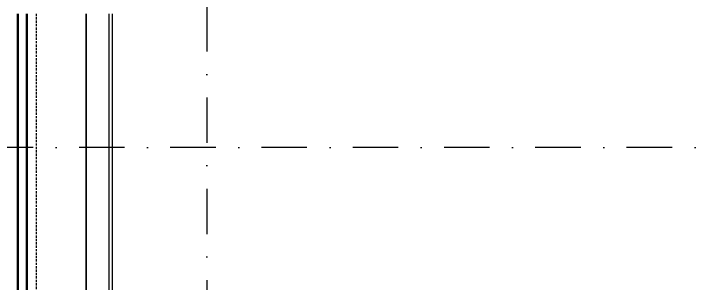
# Model space of a CAD drawing. Header units: inches. Extents: x -772 to 6765, y -813 to 4093.
# Drawn here: x 5996.1 to 6188.2, y 2512.1 to 2587.4 of the extents above; entities that cross this region are included whole.
import ezdxf

# ---------------------------------------------------------------- set-up
doc = ezdxf.new("R2010")
doc.units = ezdxf.units.IN
doc.header["$MEASUREMENT"] = 0
doc.linetypes.add('DASHDOT', pattern=[25.4, 12.7, -6.35, 0, -6.35])
doc.linetypes.add('HIDDEN', pattern=[9.525, 6.35, -3.175])
for name, color, linetype in [('aksoy_block', 7, 'Continuous'), ('aksoy_kapali', 3, 'Continuous'), ('H_FAC_Kaplama', 41, 'Continuous'), ('H_FAC_Metal', 181, 'Continuous'), ('H_GEN_Greyscale1', 251, 'Continuous'), ('H_GEN_YalitimIsi', 32, 'BATTING'), ('H_STR_Aks', 250, 'DASHDOT')]:
    doc.layers.add(name, color=color, linetype=linetype)
doc.linetypes.add('BATTING', pattern='A,0.00254,-2.54,[134,ltypeshp.shx,S=2.54,R=0,X=-2.54,Y=0],-5.08,[134,ltypeshp.shx,S=2.54,R=180,X=2.54,Y=0],-2.54', length=10.16254)

# ---------------------------------------------------------------- blocks, each defined once
blk = doc.blocks.new('*U225')
at = {"layer": 'aksoy_kapali', "linetype": 'HIDDEN'}
blk.add_lwpolyline([(18.7, 0), (18.7, 780.9)], dxfattribs=at)
at = {"layer": 'H_FAC_Kaplama', "ltscale": 0.2}
for points in [[(221.3, 0), (221.3, 780.9)], [(231.3, 780.9), (231.3, 0)]]:
    blk.add_lwpolyline(points, dxfattribs=at)
at = {"layer": 'H_FAC_Metal'}
for points in [[(-34.3, 780.9), (-34.3, 0)], [(-32.3, 0), (-32.3, 780.9)]]:
    blk.add_lwpolyline(points, dxfattribs=at)
at = {"layer": 'H_FAC_Metal', "lineweight": 5}
for points in [[(157.3, 780.9), (157.3, 0)], [(159.3, 0), (159.3, 780.9)]]:
    blk.add_lwpolyline(points, dxfattribs=at)
at = {"layer": 'H_GEN_Greyscale1'}
blk.add_line((-9.3, 0), (-9.3, 780.9), dxfattribs=at)
blk.add_line((-9.3, 0), (-9.3, 780.9), dxfattribs=at)
at = {"layer": 'H_GEN_YalitimIsi', "ltscale": 0.1}
blk.add_line((-6.8, 0), (-6.8, 780.9), dxfattribs=at)

msp = doc.modelspace()

# ---------------------------------------------------------------- linework, layer by layer
at = {"layer": 'H_STR_Aks'}
for p, q in [((6050, 4043.005), (6050, -712.77)), ((6664.509, 2550), (-659.052, 2550))]:
    msp.add_line(p, q, dxfattribs=at)

# ---------------------------------------------------------------- block references
at = {"layer": 'aksoy_block', "lineweight": 5, "xscale": -0.1, "yscale": 0.1, "zscale": 0.1, "rotation": 180}
msp.add_blockref('*U225', (6000.5, 2587.383), dxfattribs=at)

doc.saveas('drawing.dxf')
